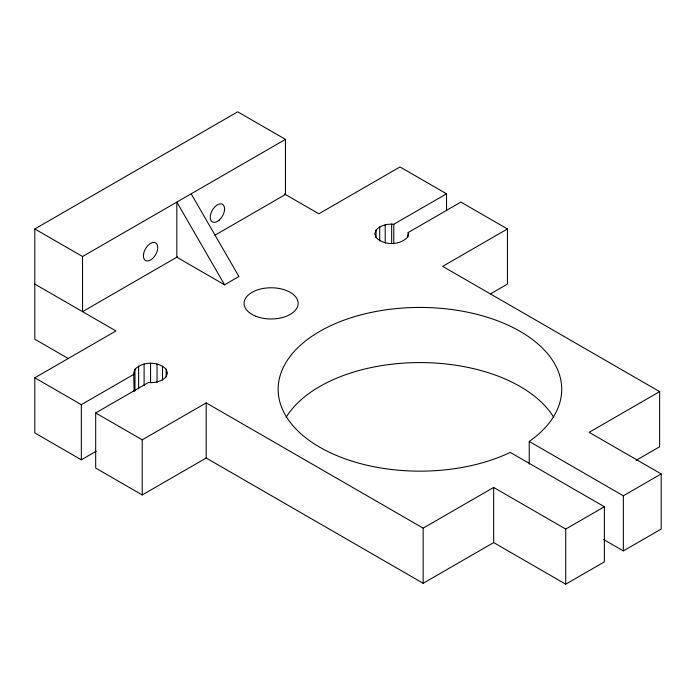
<?xml version="1.0" encoding="UTF-8"?>
<svg xmlns="http://www.w3.org/2000/svg" width="696" height="696" viewBox="0 0 696 696"><rect width="100%" height="100%" fill="white"/><g stroke="black" fill="none" stroke-linecap="round" stroke-linejoin="round"><path stroke-width="1.04" d="M603.589 539.504L623.346 550.91L661.2 529.056L661.2 473.933L623.346 495.787L529.23 441.447A141.784 81.858 0 0 0 452.287 309.598A141.784 81.858 0 0 0 281.897 407.978A141.784 81.858 0 0 0 510.255 452.4L604.38 506.74L604.38 561.863L565.717 584.188L493.655 542.584L423.159 583.283L206.199 458.02L142.228 494.952L95.683 468.077L95.683 412.954L148.465 382.478C154.773 383.113 161.759 381.53 166.17 376.71L167.458 372.978L166.17 369.245C158.157 361.189 142.993 361.189 134.981 369.254L133.693 372.978L134.111 391.491M446.554 210.018L446.554 193.81L393.779 224.277C387.472 223.651 380.477 225.234 376.075 230.054L374.787 233.786L376.075 237.51C384.088 245.575 399.252 245.575 407.264 237.51L408.552 233.786L408.126 232.568L460.909 202.092L507.445 228.967L507.445 284.09L490.55 293.842M68.382 358.605L34.8 339.213L34.8 228.958L237.701 111.812L285.447 139.383L285.447 194.506L214.994 235.187M34.8 228.958L82.546 256.528L285.447 139.383M177.419 256.876L82.546 311.651L82.546 256.528M96.152 451.243L81.336 459.795L34.8 432.929L34.8 377.798L115.962 330.948L34.8 284.09M224.59 284.803L176.827 202.092L176.836 257.233L224.59 284.803L238.911 276.512L191.165 193.819M34.8 377.798L81.336 404.672L134.111 374.196M95.683 412.954L142.228 439.82L206.199 402.888L423.159 528.151L493.655 487.452L565.717 529.056L604.38 506.74M507.445 228.967L442.665 266.359L659.634 391.63L659.634 446.754L636.135 460.326M659.634 391.63L589.138 432.329L661.2 473.933M446.554 193.81L400.026 166.944L318.864 213.803L284.342 193.871M623.346 495.787L623.346 550.91M565.717 529.056L565.717 584.188M529.23 441.447L529.23 464.145M493.655 487.452L493.655 542.584M423.159 528.151L423.159 583.283M408.126 232.568L408.126 236.892M393.779 224.277L393.779 243.739M391.665 224.034L391.665 243.496M385.21 224.782L385.21 243.156M379.729 226.896L379.729 240.946M376.075 230.054L376.075 237.623M206.199 402.888L206.199 458.02M166.17 369.245L166.17 376.814M162.507 366.087L162.507 380.138M157.035 363.973L157.035 382.348M150.571 363.234L150.571 382.687M144.115 363.973L144.115 385.593M142.228 439.82L142.228 494.952M138.635 366.087L138.635 388.786M134.981 369.254L134.981 390.874M81.336 404.672L81.336 459.795M286.108 417.391A141.784 81.858 0 0 1 419.958 362.572A141.784 81.858 0 0 1 553.781 417.409M255.971 316.306A27.031 15.608 0 0 0 298.079 304.491A27.031 15.608 0 0 0 259.312 289.345A27.031 15.608 0 0 0 255.971 316.306M152.441 258.625A10.144 5.855 -60 0 0 155.652 242.904A10.144 5.855 -60 0 0 143.654 253.553A10.144 5.855 -60 0 0 152.441 258.625M219.275 220.04A10.144 5.855 -60 0 0 222.494 204.32A10.144 5.855 -60 0 0 210.488 214.968A10.144 5.855 -60 0 0 219.275 220.04"/></g></svg>
